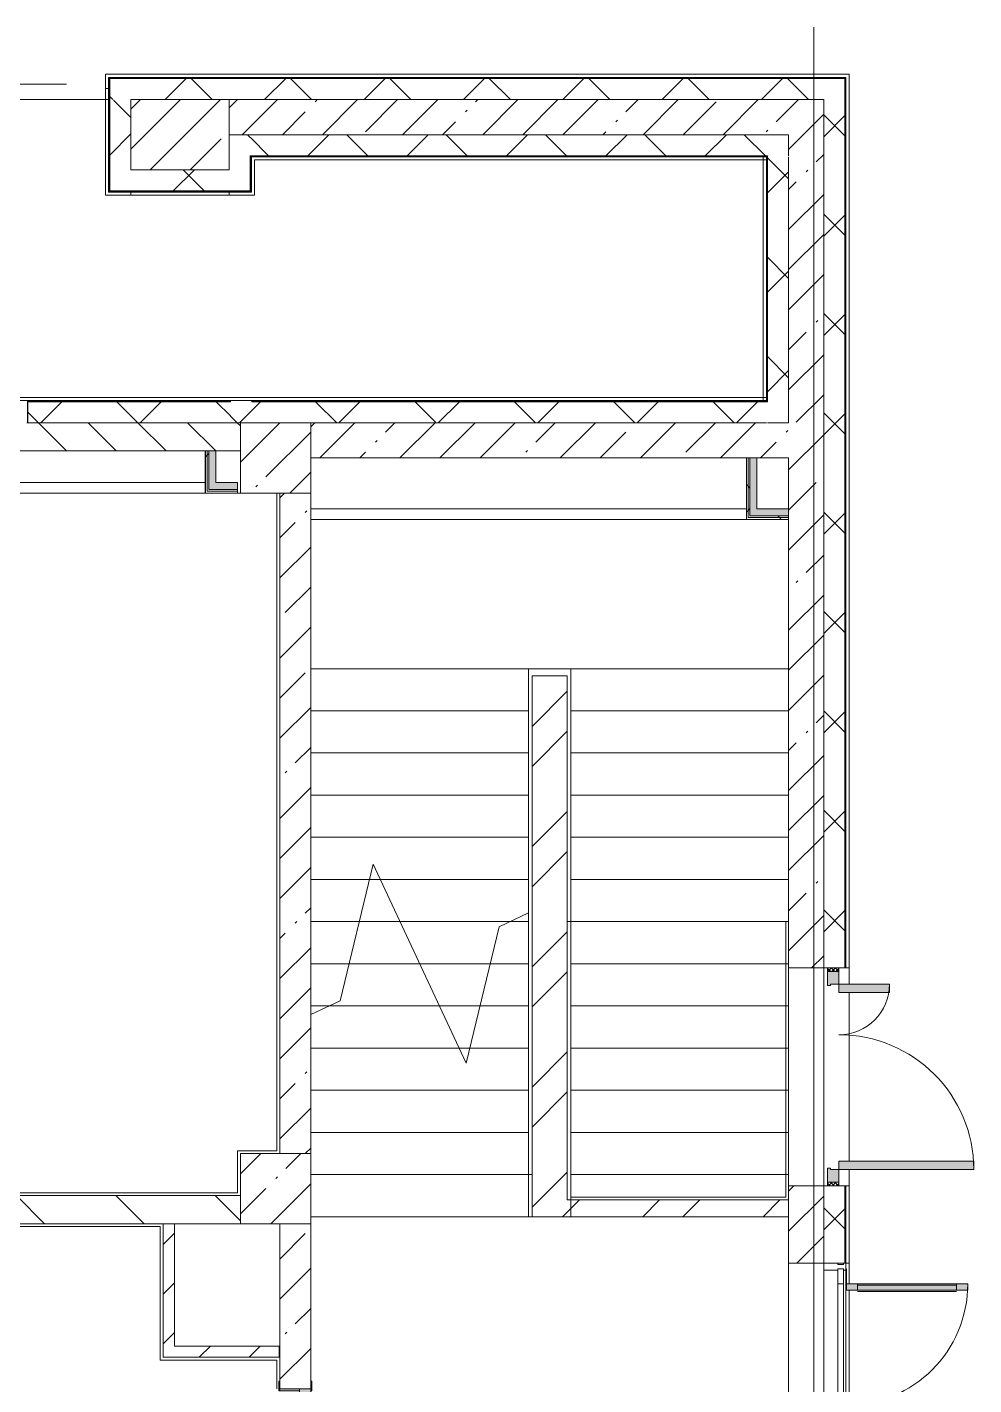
# Model space of a CAD drawing. Header units: millimetres. Extents: x -4060 to 187734, y -8553 to 29000.
# Drawn here: x 180136 to 186872, y 12254 to 21915 of the extents above; entities that cross this region are included whole.
import ezdxf

# ---------------------------------------------------------------- set-up
doc = ezdxf.new("R2010")
doc.units = ezdxf.units.MM
doc.linetypes.add('200_ШТРИХ__ш1_п0_6_', pattern=[800, 500, -300])
for name, color, linetype, lineweight, true_color in [('A-DETL-GENF-6', 7, 'Continuous', 5, 0xaaaaaa), ('A-DETL-GENF-7', 7, 'Continuous', 5, 0xe2e2e2), ('A-DOOR-2', 7, 'Continuous', 5, 0xaaaaaa), ('A-DOOR-3', 7, 'Continuous', 5, 0xe2e2e2), ('A-DOOR-FRAM-2', 7, 'Continuous', 5, 0xe2e2e2), ('A-DOOR-FRAM-3', 7, 'Continuous', 5, 0xaaaaaa), ('A-FLOR-1', 7, 'Continuous', 5, 0xaaaaaa), ('I-WALL-20', 7, 'Continuous', 5, 0xe7e7e7)]:
    doc.layers.add(name, color=color, linetype=linetype, lineweight=lineweight, true_color=true_color)
for name, color, linetype, lineweight in [('A-DETL-MBND-1', 7, '200_ШТРИХ__ш1_п0_6_', 9), ('A-GLAZ-CWMG-2', 7, 'Continuous', 5), ('A-WALL', 7, 'Continuous', 9), ('A-WALL-9', 7, 'Continuous', 5), ('I-WALL-22', 7, 'Continuous', 5), ('S-COLS-2', 7, 'Continuous', 5), ('S-STRS-4', 7, 'Continuous', 5), ('S-STRS-MBND', 7, 'Continuous', 5), ('Оси', 7, 'Continuous', 9)]:
    doc.layers.add(name, color=color, linetype=linetype, lineweight=lineweight)
pattern_1 = [(45, (60723.74, 0), (-353.5534, 353.5534), []), (135, (60723.74, 0), (-353.5534, -353.5534), [])]
pattern_2 = [(45, (60723.74, 0), (-285.1231, 285.1231), []), (45, (61008.87, 0), (-285.1231, 285.1231), [504.031, -100.806, 16.764, -84.042])]
pattern_3 = [(45, (60723.74, 0), (-427.6843, 427.6843), []), (45, (61008.87, 0), (-427.6843, 427.6843), [])]
pattern_4 = [(45, (60723.74, 0), (-176.7767, 176.7767), [])]
pattern_5 = [(45, (60723.74, 0), (-530.33, 530.33), []), (135, (60723.74, 0), (-530.33, -530.33), [])]

# ---------------------------------------------------------------- blocks, each defined once
blk = doc.blocks.new('110_Дверь_СКБ_2Ст - Д-1_л_Лестничная клетка EIS60 2-V138-1_5_1_птичка')
at = {"layer": 'A-DOOR-3'}
for points in [[(662.5, 475.4), (662.5, 1010), (612.5, 1010), (612.5, 110), (662.5, 110), (662.5, 317.5)], [(-587.5, 466.9), (-587.5, 510), (-637.5, 510), (-637.5, 110), (-587.5, 110), (-587.5, 317.5)], [(712.5, 30), (697.5, 30), (697.5, -110), (712.5, -110)]]:
    blk.add_hatch(color=256, dxfattribs=at).paths.add_polyline_path(points)
h = blk.add_hatch(color=256, dxfattribs=at)
h.paths.add_polyline_path([(712.5, 110), (662.5, 110), (662.5, 60), (652.5, 60), (652.5, 30), (712.5, 30)])
h.paths.add_polyline_path([(-627.5, 30), (-632.5, 60), (-637.5, 60), (-637.5, 110), (-687.5, 110), (-682.5, 30), (-632.5, 30)])
at = {"layer": 'A-DOOR-FRAM-2'}
for points in [[(-672.5, 118), (-742.5, 118), (-742.5, 110), (-672.5, 112.8)], [(767.5, 117.5), (767.5, 118), (697.5, 117.5), (697.7, 110), (767.5, 110)], [(-672.5, 30), (-687.5, 30), (-682.5, -110), (-672.5, -110)], [(-672.5, -118), (-672.5, -110), (-742.5, -110), (-742.5, -118), (-681.8, -118)], [(767.5, -110), (697.5, -110), (697.5, -118), (767.5, -118)]]:
    blk.add_hatch(color=256, dxfattribs=at).paths.add_polyline_path(points)
at = {"layer": 'A-DOOR-2'}
for p, q in [((662.5, 1010), (612.5, 1010)), ((612.5, 1010), (612.5, 110)), ((662.5, 110), (662.5, 1010)), ((-637.5, 510), (-637.5, 110)), ((-587.5, 510), (-637.5, 510)), ((-587.5, 110), (-587.5, 510)), ((-637.5, 110), (-587.5, 110)), ((612.5, 110), (662.5, 110))]:
    blk.add_line(p, q, dxfattribs=at)
for centre, radius, start, end in [((662.5, 110), 900, 90, 180), ((-637.5, 110), 400, 360, 90)]:
    blk.add_arc(centre, radius, start, end, dxfattribs=at)
at = {"layer": 'A-DOOR-FRAM-3'}
for p, q in [((-672.5, 118), (-742.5, 118)), ((-742.5, 118), (-742.5, 110)), ((-742.5, 110), (-672.5, 110)), ((-637.5, 110), (-687.5, 110)), ((-687.5, 110), (-687.5, 30)), ((-672.5, 110), (-672.5, 118)), ((-637.5, 60), (-637.5, 110)), ((662.5, 110), (662.5, 60)), ((712.5, 110), (662.5, 110)), ((767.5, 118), (697.5, 118)), ((697.5, 118), (697.5, 110)), ((697.5, 110), (767.5, 110)), ((712.5, 30), (712.5, 110)), ((767.5, 110), (767.5, 118)), ((-687.5, 30), (-627.5, 30)), ((-672.5, 30), (-687.5, 30)), ((-687.5, 30), (-687.5, -110)), ((-672.5, -110), (-672.5, 30)), ((-627.5, 60), (-637.5, 60)), ((-627.5, 30), (-627.5, 60)), ((662.5, 60), (652.5, 60)), ((652.5, 60), (652.5, 30)), ((652.5, 30), (712.5, 30)), ((712.5, 30), (697.5, 30)), ((697.5, 30), (697.5, -110)), ((712.5, -110), (712.5, 30)), ((-672.5, -110), (-742.5, -110)), ((-742.5, -110), (-742.5, -118)), ((-742.5, -118), (-672.5, -118)), ((-687.5, -110), (-672.5, -110)), ((-672.5, -118), (-672.5, -110)), ((697.5, -110), (712.5, -110)), ((767.5, -110), (697.5, -110)), ((697.5, -110), (697.5, -118)), ((697.5, -118), (767.5, -118)), ((767.5, -118), (767.5, -110))]:
    blk.add_line(p, q, dxfattribs=at)
blk = doc.blocks.new('BSC_Колонна _Прямоугольная - 700х500-23282984-1_5_1_птичка')
at = {"layer": 'S-COLS-2'}
h = blk.add_hatch(dxfattribs=at)
h.set_pattern_fill('FP_197', color=256, style=0, pattern_type=2)
h.set_pattern_definition([(45, (-120500, -21150), (-285.1231, 285.1231), []), (45, (-120214.88, -21150), (-285.1231, 285.1231), [504.031, -100.806, 16.764, -84.042])])
h.paths.add_polyline_path([(208, -250), (350, -250), (350, 250), (-350, 250), (-350, -250)])
for p, q in [((350, 250), (-350, 250)), ((-350, 250), (-350, -250)), ((350, -250), (350, 250)), ((-350, -250), (350, -250))]:
    blk.add_line(p, q, dxfattribs=at)
blk = doc.blocks.new('110_Дверь_СКБ_2Ст_Наружная - ДН-3_1_л__ Двухстворчатая 1200 х2900 из подвала EI30-23667726-1_5_1_птичка')
at = {"layer": 'A-DOOR-2'}
h = blk.add_hatch(dxfattribs=at)
h.set_pattern_fill('FP_86', color=256, style=0, pattern_type=2)
h.set_pattern_definition([(135, (1526.41, 143.685), (-14.14214, -14.14214), []), (225, (1526.41, 143.685), (14.14214, -14.14214), [])])
h.paths.add_polyline_path([(794.5, 29), (769.5, 29), (769.9, -51), (794.5, -51), (794.5, -31)])
at = {"layer": 'A-DOOR-3'}
for points in [[(679.5, 196.4), (679.5, 989), (619.5, 989), (619.5, 29), (679.5, 31), (679.5, 101)], [(-580.5, 79.1), (-580.5, 389), (-640.5, 389), (-640.5, 29), (-580.5, 31), (-580.5, 79)]]:
    blk.add_hatch(color=256, dxfattribs=at).paths.add_polyline_path(points)
h = blk.add_hatch(color=256, dxfattribs=at)
h.paths.add_polyline_path([(769.5, -39.6), (769.5, 29), (679.5, 29), (679.5, -31), (669.5, -31), (669.5, -51), (769.5, -50.6)])
h.paths.add_polyline_path([(-630.5, -51), (-630.5, -31), (-640.5, -31), (-640.5, 29), (-730.5, 29), (-730.5, -51), (-640.5, -51)])
at = {"layer": 'A-DOOR-FRAM-3'}
h = blk.add_hatch(dxfattribs=at)
h.set_pattern_fill('FP_87', color=256, style=0, pattern_type=2)
h.set_pattern_definition([(45, (-596.384, 143.685), (-14.1421, 14.1421), []), (135, (-596.384, 143.685), (-14.1421, -14.1421), [])])
h.paths.add_polyline_path([(-730.5, -51), (-730.5, 29), (-755.5, 29), (-755.5, -51)])
at = {"layer": 'A-DOOR-2'}
for p, q in [((679.5, 989), (619.5, 989)), ((619.5, 989), (619.5, 29)), ((679.5, 29), (679.5, 989)), ((-640.5, 389), (-640.5, 29)), ((-580.5, 389), (-640.5, 389)), ((-580.5, 29), (-580.5, 389)), ((-640.5, 29), (-580.5, 29)), ((619.5, 29), (679.5, 29))]:
    blk.add_line(p, q, dxfattribs=at)
for centre, radius, start, end in [((679.5, 29), 960, 90, 180), ((-640.5, 29), 360, 0, 90)]:
    blk.add_arc(centre, radius, start, end, dxfattribs=at)
at = {"layer": 'A-DOOR-FRAM-3'}
for p, q in [((-730.5, 29), (-755.5, 29)), ((-755.5, 29), (-755.5, -51)), ((-640.5, 29), (-730.5, 29)), ((-730.5, 29), (-730.5, -51)), ((-730.5, -51), (-730.5, 29)), ((-640.5, -31), (-640.5, 29)), ((679.5, 29), (679.5, -31)), ((769.5, 29), (679.5, 29)), ((769.5, -51), (769.5, 29)), ((794.5, 29), (769.5, 29)), ((769.5, 29), (769.5, -51)), ((794.5, -51), (794.5, 29)), ((-755.5, -51), (-730.5, -51)), ((-730.5, -51), (-630.5, -51)), ((-630.5, -31), (-640.5, -31)), ((-630.5, -51), (-630.5, -31)), ((679.5, -31), (669.5, -31)), ((669.5, -31), (669.5, -51)), ((669.5, -51), (769.5, -51)), ((769.5, -51), (794.5, -51))]:
    blk.add_line(p, q, dxfattribs=at)
blk = doc.blocks.new('Прямоугольный импост - Импост структурный с накладкой - 160мм-18691760-1_5_1_птичка')
at = {"layer": 'A-GLAZ-CWMG-2'}
for p, q in [((-50, 0), (-50, 17)), ((-50, 17), (0, 17)), ((0, 0), (-10, 0)), ((-10, 0), (-10, -40)), ((0, 17), (0, 0)), ((-50, -140), (-50, -40)), ((-10, -40), (0, -40)), ((0, -40), (0, -140)), ((0, -140), (-50, -140))]:
    blk.add_line(p, q, dxfattribs=at)
blk = doc.blocks.new('Дверь_Витражная_СКБ_2Ст - ВН-6-31912847-1_5_1_птичка')
at = {"layer": 'A-DETL-GENF-7'}
for points in [[(-643, -39), (-643, -370), (-598, -370), (-598, -20), (-643, -20)], [(562, -20), (562, -884), (607, -884), (607, -20)], [(607, -17), (607, -20), (705, -17)]]:
    blk.add_hatch(color=256, dxfattribs=at).paths.add_polyline_path(points)
at = {"layer": 'A-DETL-GENF-6'}
for p, q in [((-607, -20), (-715, -20)), ((-715, -20), (-607, -20)), ((-598, -20), (-643, -20)), ((-643, -370), (-643, -20)), ((-598, -20), (-643, -20)), ((-643, -20), (-643, -370)), ((-598, -370), (-598, -20)), ((-598, -370), (-598, -20)), ((562, -20), (607, -20)), ((562, -884), (562, -20)), ((562, -20), (562, -884)), ((607, -20), (562, -20)), ((607, -884), (607, -20)), ((607, -884), (607, -20)), ((607, -20), (715, -20)), ((607, -20), (715, -20)), ((-643, -100), (-598, -100)), ((-633, -290), (-633, -100)), ((-589, -290), (-589, -100)), ((553, -804), (553, -100)), ((607, -100), (562, -100)), ((597, -804), (597, -100)), ((-643, -290), (-598, -290)), ((-643, -370), (-598, -370)), ((-643, -370), (-598, -370)), ((607, -804), (562, -804)), ((607, -884), (562, -884)), ((562, -884), (607, -884))]:
    blk.add_line(p, q, dxfattribs=at)
at = {"layer": 'A-DOOR-2'}
for p, q in [((-715, 40), (-607, 40)), ((-715, 0), (-715, 40)), ((-607, 40), (-607, 0)), ((607, 40), (715, 40)), ((607, 0), (607, 40)), ((715, 40), (715, 0)), ((-607, 0), (-715, 0)), ((-607, -370), (-607, -20)), ((715, 0), (607, 0)), ((607, -884), (607, -20))]:
    blk.add_line(p, q, dxfattribs=at)
for centre, radius, start, end in [((-607, -20), 350, 270, 0), ((607, -20), 864, 180, 270)]:
    blk.add_arc(centre, radius, start, end, dxfattribs=at)
blk = doc.blocks.new('Прямоугольный импост - Импост структурный с накладкой - 160мм-23689444-1_5_1_птичка')
at = {"layer": 'A-GLAZ-CWMG-2'}
for p, q in [((125081, 13070), (125081, 11660)), ((125238, 13070), (125238, 11660)), ((125181, 12972), (125181, 11758)), ((125221, 12972), (125221, 11758))]:
    blk.add_line(p, q, dxfattribs=at)
blk = doc.blocks.new('BSC_Колонна _Прямоугольная - 500х500-V185-1_5_1_птичка')
at = {"layer": 'S-COLS-2'}
h = blk.add_hatch(dxfattribs=at)
h.set_pattern_fill('FP_209', color=256, style=0, pattern_type=2)
h.set_pattern_definition([(45, (-121180, -18850), (-285.1231, 285.1231), []), (45, (-120894.88, -18850), (-285.1231, 285.1231), [504.031, -100.806, 16.764, -84.042])])
h.paths.add_polyline_path([(230, -250), (250, -250), (250, 250), (-250, 250), (-250, -250), (30, -250)])
for p, q in [((250, 250), (-250, 250)), ((-250, 250), (-250, -250)), ((250, -250), (250, 250)), ((-250, -250), (250, -250))]:
    blk.add_line(p, q, dxfattribs=at)
blk = doc.blocks.new('BSC_Колонна _Прямоугольная - 500х500-22291386-1_5_1_птичка')
at = {"layer": 'S-COLS-2'}
h = blk.add_hatch(dxfattribs=at)
h.set_pattern_fill('FP_210', color=256, style=0, pattern_type=2)
h.set_pattern_definition([(45, (-121180, -13650), (-285.1231, 285.1231), []), (45, (-120894.88, -13650), (-285.1231, 285.1231), [504.031, -100.806, 16.764, -84.042])])
h.paths.add_polyline_path([(109, -250), (250, -250), (250, 250), (-250, 250), (-250, -250), (62, -250)])
for p, q in [((250, 250), (-250, 250)), ((-250, 250), (-250, -250)), ((250, -250), (250, 250)), ((-250, -250), (250, -250))]:
    blk.add_line(p, q, dxfattribs=at)
blk = doc.blocks.new('BSC_Колонна _Прямоугольная - 500х500-V192-1_5_1_птичка')
at = {"layer": 'S-COLS-2'}
for p, q in [((250, 250), (-250, 250)), ((-250, 250), (-250, -250)), ((250, -250), (250, 250)), ((-250, -250), (250, -250))]:
    blk.add_line(p, q, dxfattribs=at)
blk = doc.blocks.new('Зашивка приборов отопления2 - Зашивка приборов отопления-33269377-1_5_1_птичка')
at = {"layer": 'A-WALL-9'}
for p, q in [((119410, 18900), (118210, 18900)), ((120680.1, 18675), (120680.1, 18900)), ((118010, 18675), (120680.1, 18675)), ((120680.1, 18675), (118010, 18675)), ((120680.1, 18600), (120680.1, 18675)), ((118010, 18600), (120680.1, 18600))]:
    blk.add_line(p, q, dxfattribs=at)
blk = doc.blocks.new('Зашивка приборов отопления3 - Зашивка приборов отопления-33270266-1_5_1_птичка')
at = {"layer": 'A-WALL-9'}
for p, q in [((121430, 18487.5), (124530, 18487.5)), ((124530, 18487.5), (121430, 18487.5)), ((121430, 18412.5), (124530, 18412.5))]:
    blk.add_line(p, q, dxfattribs=at)

msp = doc.modelspace()

# ---------------------------------------------------------------- hatches: boundary and pattern name
at = {"layer": 'A-WALL-9'}
h = msp.add_hatch(dxfattribs=at)
h.set_pattern_fill('FP_140', color=256, style=0, pattern_type=2)
h.set_pattern_definition(pattern_1)
h.paths.add_polyline_path([(185803.7, 21400), (185799.4, 21550), (180723.7, 21550), (180723.7, 21400), (185553.7, 21400)])
h = msp.add_hatch(dxfattribs=at)
h.set_pattern_fill('FP_140', color=256, style=0, pattern_type=2)
h.set_pattern_definition(pattern_1)
h.paths.add_polyline_path([(185953.7, -250), (185953.7, 7700), (185803.7, 7700), (185803.7, -250), (185913.7, -250)])
h.paths.add_polyline_path([(185952.1, 8900), (185953.7, 8900), (185953.7, 10820), (185803.7, 10820), (185803.7, 8900), (185913.7, 8900)])
h.paths.add_polyline_path([(185803.7, 13120), (185953.7, 13120), (185953.7, 13670), (185803.7, 13670), (185803.7, 13293.6)])
h.paths.add_polyline_path([(185803.7, 15220), (185953.7, 15220), (185953.7, 21550), (185803.7, 21550), (185803.7, 15593.2)])
h = msp.add_hatch(dxfattribs=at)
h.set_pattern_fill('FP_140', color=256, style=0, pattern_type=2)
h.set_pattern_definition(pattern_1)
h.paths.add_polyline_path([(180723.7, 20750), (180873.7, 20750), (180873.7, 21400), (180723.7, 21395.4), (180723.7, 20900)])
h = msp.add_hatch(dxfattribs=at)
h.set_pattern_fill('FP_140', color=256, style=0, pattern_type=2)
h.set_pattern_definition(pattern_1)
h.paths.add_polyline_path([(181573.7, 20750), (181723.7, 20750), (181723.7, 21150), (181573.7, 21150), (181573.7, 20900)])
h = msp.add_hatch(dxfattribs=at)
h.set_pattern_fill('FP_140', color=256, style=0, pattern_type=2)
h.set_pattern_definition(pattern_1)
h.paths.add_polyline_path([(185403.7, 21000), (185553.7, 21000), (185553.7, 21150), (181723.7, 21150), (181726.7, 21000), (185351.1, 21000)])
h = msp.add_hatch(dxfattribs=at)
h.set_pattern_fill('FP_140', color=256, style=0, pattern_type=2)
h.set_pattern_definition(pattern_1)
h.paths.add_polyline_path([(185553.7, 19100), (185553.7, 21000), (185403.7, 20997), (185403.7, 19100), (185499.9, 19100)])
h = msp.add_hatch(dxfattribs=at)
h.set_pattern_fill('FP_140', color=256, style=0, pattern_type=2)
h.set_pattern_definition(pattern_1)
h.paths.add_polyline_path([(181431.8, 20750), (181573.7, 20750), (181573.7, 20900), (180873.7, 20900), (180873.7, 20750)])
h = msp.add_hatch(dxfattribs=at)
h.set_pattern_fill('FP_140', color=256, style=0, pattern_type=2)
h.set_pattern_definition(pattern_1)
h.paths.add_polyline_path([(173632.6, 19100), (173614.2, 19125), (173624.2, 19100)])
h.paths.add_polyline_path([(173529.5, 19100), (173544.2, 19100), (173524.2, 19218.2), (173524.2, 19100)])
h.paths.add_polyline_path([(181575.7, 19100), (181583.7, 19100), (181580.7, 19250), (180141.7, 19250), (180141.7, 19100), (180502.3, 19100)])
h.paths.add_polyline_path([(178733.7, 19100), (178925.7, 19100), (178925.7, 19250), (176224.2, 19250), (176224.2, 19100), (178643.3, 19100)])
h.paths.add_polyline_path([(173580.1, 19158.9), (173581.3, 19170.9), (173574.2, 19180.7), (173574.2, 19250), (173524.1, 19250), (173529.5, 19228.8), (173574.2, 19167.1)])
h = msp.add_hatch(dxfattribs=at)
h.set_pattern_fill('FP_140', color=256, style=0, pattern_type=2)
h.set_pattern_definition(pattern_1)
h.paths.add_polyline_path([(181653.7, 19100), (181733.7, 19100), (181733.7, 19258), (181583.7, 19253), (181583.7, 19100)])
h = msp.add_hatch(dxfattribs=at)
h.set_pattern_fill('FP_140', color=256, style=0, pattern_type=2)
h.set_pattern_definition(pattern_1)
h.paths.add_polyline_path([(182361.2, 19100), (185403.7, 19100), (185400.7, 19250), (181733.7, 19250), (181733.7, 19100), (182153.7, 19100)])
h = msp.add_hatch(dxfattribs=at)
h.set_pattern_fill('FP_122', color=256, style=0, pattern_type=2)
h.set_pattern_definition([(135, (60723.74, 0), (-176.7767, -176.7767), [])])
h.paths.add_polyline_path([(181633.7, 18900), (181653.7, 18900), (181653.7, 19100), (180133.7, 19100), (180133.7, 18900), (181403.9, 18900)])
h.paths.add_polyline_path([(178753.7, 18900), (178933.7, 18900), (178928.7, 19100), (178733.7, 19100), (178733.7, 18900)])
at = {"layer": 'I-WALL-20'}
for points in [[(181479.4, 18675), (181479.4, 18900), (181429.4, 18900), (181429.4, 18675)], [(185328.7, 18487.5), (185328.7, 18850), (185278.7, 18848), (185278.7, 18487.5)], [(181429.4, 18625), (181633.7, 18625), (181633.7, 18675), (181429.4, 18675)], [(185553.7, 18437.5), (185553.7, 18487.5), (185278.7, 18487.5), (185278.7, 18437.5), (185551.8, 18437.5)]]:
    msp.add_hatch(color=256, dxfattribs=at).paths.add_polyline_path(points)
at = {"layer": 'I-WALL-22'}
h = msp.add_hatch(dxfattribs=at)
h.set_pattern_fill('FP_121', color=256, style=0, pattern_type=2)
h.set_pattern_definition(pattern_2)
h.paths.add_polyline_path([(185553.7, 21150), (185553.7, 21400), (181573.7, 21400), (181573.7, 21150), (185339.4, 21150)])
h = msp.add_hatch(dxfattribs=at)
h.set_pattern_fill('FP_121', color=256, style=0, pattern_type=2)
h.set_pattern_definition(pattern_2)
h.paths.add_polyline_path([(185803.7, 10600), (185803.7, 10820), (185553.7, 10820), (185553.7, 10600), (185603.7, 10600)])
h.paths.add_polyline_path([(185803.7, 13120), (185803.7, 13670), (185553.7, 13670), (185553.7, 13120)])
h.paths.add_polyline_path([(185553.7, 15220), (185803.7, 15220), (185803.7, 21400), (185553.7, 21400), (185553.7, 15550)])
h = msp.add_hatch(dxfattribs=at)
h.set_pattern_fill('FP_121', color=256, style=0, pattern_type=2)
h.set_pattern_definition(pattern_2)
h.paths.add_polyline_path([(185395.7, 18850), (185553.7, 18850), (185553.7, 19100), (182153.7, 19100), (182153.7, 18850), (185328.7, 18850)])
h = msp.add_hatch(dxfattribs=at)
h.set_pattern_fill('FP_218', color=256, style=0, pattern_type=2)
h.set_pattern_definition(pattern_5)
h.paths.add_polyline_path([(181413.7, 18612.5), (181416.9, 18612.5), (181416.9, 18900), (181404.4, 18900), (181404.4, 18612.5)])
h = msp.add_hatch(dxfattribs=at)
h.set_pattern_fill('FP_218', color=256, style=0, pattern_type=2)
h.set_pattern_definition(pattern_5)
h.paths.add_polyline_path([(181429.4, 18625), (181429.4, 18900), (181416.9, 18900), (181416.9, 18625)])
h = msp.add_hatch(dxfattribs=at)
h.set_pattern_fill('FP_218', color=256, style=0, pattern_type=2)
h.set_pattern_definition(pattern_5)
h.paths.add_polyline_path([(185266.2, 18425), (185266.2, 18850), (185253.7, 18850), (185253.7, 18425), (185263.1, 18425)])
h = msp.add_hatch(dxfattribs=at)
h.set_pattern_fill('FP_218', color=256, style=0, pattern_type=2)
h.set_pattern_definition(pattern_5)
h.paths.add_polyline_path([(185278.7, 18437.5), (185278.7, 18850), (185266.2, 18849), (185266.2, 18437.5)])
h = msp.add_hatch(dxfattribs=at)
h.set_pattern_fill('FP_121', color=256, style=0, pattern_type=2)
h.set_pattern_definition(pattern_2)
h.paths.add_polyline_path([(182153.7, 10380), (182153.7, 10825), (181933.7, 10825), (181933.7, 10380)])
h.paths.add_polyline_path([(182073.7, 12225), (182153.7, 12225), (182153.7, 13400), (181933.7, 13400), (181933.7, 12225)])
h.paths.add_polyline_path([(182052.2, 13900), (182153.7, 13900), (182153.7, 18600), (181933.7, 18600), (181933.7, 13900), (181945.7, 13900)])
h = msp.add_hatch(dxfattribs=at)
h.set_pattern_fill('FP_218', color=256, style=0, pattern_type=2)
h.set_pattern_definition(pattern_5)
h.paths.add_polyline_path([(185553.7, 18412.5), (185552.8, 18425), (185253.7, 18425), (185253.7, 18412.5), (185552.7, 18412.5)])
h = msp.add_hatch(dxfattribs=at)
h.set_pattern_fill('FP_218', color=256, style=0, pattern_type=2)
h.set_pattern_definition(pattern_5)
h.paths.add_polyline_path([(185552.8, 18425), (185553.7, 18425), (185551.8, 18437.5), (185266.2, 18437.5), (185266.2, 18425), (185328.7, 18425)])
h = msp.add_hatch(dxfattribs=at)
h.set_pattern_fill('FP_181', color=256, style=0, pattern_type=2)
h.set_pattern_definition(pattern_3)
h.paths.add_polyline_path([(183728.7, 13570), (183978.7, 13570), (183978.7, 17300), (183728.7, 17300), (183728.7, 13750)])
h = msp.add_hatch(dxfattribs=at)
h.set_pattern_fill('FP_139', color=256, style=0, pattern_type=2)
h.set_pattern_definition([(135, (60723.74, 0), (-353.5534, -353.5534), [])])
h.paths.add_polyline_path([(181653.7, 13400), (181653.7, 13600), (176823.7, 13600), (176823.7, 13400), (181431.8, 13400)])
h = msp.add_hatch(dxfattribs=at)
h.set_pattern_fill('FP_181', color=256, style=0, pattern_type=2)
h.set_pattern_definition(pattern_3)
h.paths.add_polyline_path([(184003.7, 13450), (185553.7, 13450), (185553.7, 13570), (183728.7, 13570), (183728.7, 13450), (183978.7, 13450)])
h = msp.add_hatch(dxfattribs=at)
h.set_pattern_fill('FP_138', color=256, style=0, pattern_type=2)
h.set_pattern_definition(pattern_4)
h.paths.add_polyline_path([(181103.7, 12450), (181183.7, 12450), (181183.7, 13400), (181103.7, 13400), (181103.7, 13077.6)])
h = msp.add_hatch(dxfattribs=at)
h.set_pattern_fill('FP_138', color=256, style=0, pattern_type=2)
h.set_pattern_definition(pattern_4)
h.paths.add_polyline_path([(181928.7, 12450), (181928.7, 12530), (181183.7, 12530), (181183.7, 12450), (181913.7, 12450)])

# ---------------------------------------------------------------- linework, layer by layer
at = {"layer": 'A-DETL-MBND-1'}
for p, q in [((171916.3, 21510), (180693.7, 21510)), ((180693.7, 21400), (171995.9, 21400))]:
    msp.add_line(p, q, dxfattribs=at)
at = {"layer": 'A-FLOR-1'}
for p, q in [((180693.7, 21400), (171995.9, 21400)), ((181633.7, 18600), (181653.7, 18600)), ((181913.7, 18600), (181913.7, 13920)), ((185553.7, 15550), (183978.7, 15550)), ((184003.7, 15550), (184003.7, 13590)), ((185533.7, 13590), (185533.7, 15550)), ((181633.7, 13920), (181633.7, 13620)), ((181913.7, 13920), (181633.7, 13920)), ((183728.7, 13750), (183703.7, 13750)), ((181633.7, 13620), (178753.7, 13620)), ((184003.7, 13590), (185533.7, 13590)), ((183728.7, 13450), (183703.7, 13450)), ((174398, 13380), (181083.7, 13380)), ((181083.7, 12430), (181083.7, 13380)), ((181913.7, 12430), (181083.7, 12430)), ((181913.7, 12225), (181913.7, 12430))]:
    msp.add_line(p, q, dxfattribs=at)
at = {"layer": 'A-WALL'}
for p, q in [((180720.7, 21553), (185956.7, 21553)), ((180720.7, 20747), (180720.7, 21553)), ((180723.7, 21550), (185953.7, 21550)), ((180723.7, 20750), (180723.7, 21550)), ((185953.7, 15220), (185953.7, 21550)), ((185956.7, 15220), (185956.7, 21553)), ((185803.7, 21400), (185803.7, 15220)), ((181731.7, 21150), (181723.7, 21150)), ((185553.7, 21000), (185553.7, 21150)), ((185403.7, 21000), (181723.7, 21000)), ((181723.7, 20750), (181723.7, 21000)), ((185400.7, 20997), (181726.7, 20997)), ((181726.7, 20747), (181726.7, 20997)), ((181731.7, 20997), (181731.7, 20992)), ((185400.7, 19253), (185400.7, 20997)), ((185403.7, 19250), (185403.7, 21000)), ((185553.7, 20992), (185553.7, 19100)), ((181726.7, 20747), (180720.7, 20747)), ((181723.7, 20750), (180723.7, 20750)), ((180138.7, 19253), (180138.7, 19100)), ((181580.7, 19253), (180138.7, 19253)), ((181583.7, 19250), (180141.7, 19250)), ((180141.7, 19250), (180141.7, 19100)), ((181575.7, 19253), (181575.7, 19258)), ((181580.7, 19258), (181580.7, 19253)), ((181583.7, 19258), (181583.7, 19250)), ((181733.7, 19250), (181733.7, 19258)), ((181733.7, 19253), (185400.7, 19253)), ((181733.7, 19250), (185403.7, 19250)), ((181653.7, 19100), (180133.7, 19100)), ((185403.7, 19100), (185553.7, 19100)), ((181416.9, 18900), (181416.9, 18612.5)), ((181429.4, 18900), (181429.4, 18625)), ((185328.7, 18850), (185253.7, 18850)), ((185266.2, 18850), (185266.2, 18425)), ((185278.7, 18850), (185278.7, 18437.5)), ((181416.9, 18612.5), (181633.7, 18612.5)), ((181429.4, 18625), (181633.7, 18625)), ((185553.7, 18412.5), (185553.7, 18487.5)), ((185266.2, 18425), (185553.7, 18425)), ((185278.7, 18437.5), (185553.7, 18437.5)), ((185803.7, 13670), (185803.7, 13120)), ((185953.7, 13120), (185953.7, 13670)), ((185956.7, 13120), (185956.7, 13670)), ((185553.7, 13450), (185553.7, 13570)), ((181183.7, 13400), (181103.7, 13400))]:
    msp.add_line(p, q, dxfattribs=at)
at = {"layer": 'A-WALL-9'}
for p, q in [((180693.7, 21580), (185983.7, 21580)), ((180693.7, 20720), (180693.7, 21580)), ((185961.7, 21558), (180715.7, 21558)), ((180715.7, 21558), (180715.7, 20742)), ((185961.7, 15220), (185961.7, 21558)), ((185983.7, 21580), (185983.7, 15105)), ((180715.7, 21479), (180693.7, 21479)), ((180715.7, 21400), (180693.7, 21400)), ((181573.7, 21400), (185803.7, 21400)), ((181731.7, 20992), (185395.7, 20992)), ((181731.7, 20742), (181731.7, 20992)), ((185395.7, 20970), (181753.7, 20970)), ((181753.7, 20970), (181753.7, 20720)), ((185373.7, 19258), (185373.7, 20992)), ((185395.7, 20992), (185395.7, 19258)), ((181753.7, 20720), (180693.7, 20720)), ((180715.7, 20742), (181731.7, 20742)), ((180873.7, 20742), (180873.7, 20720)), ((181573.7, 20720), (181573.7, 20742)), ((176076.2, 19280), (185395.8, 19280)), ((181733.7, 19258), (176224.2, 19258)), ((185395.7, 19258), (181733.7, 19258)), ((178733.7, 18900), (181653.7, 18900)), ((185803.7, 15220), (185831.7, 15220)), ((185803.7, 13670), (185803.7, 15220)), ((185911.7, 15220), (185983.7, 15220)), ((185983.7, 15045), (185983.7, 13845)), ((185983.7, 13785), (185983.7, 12972)), ((185831.7, 13670), (185803.7, 13670)), ((185983.7, 13670), (185911.7, 13670)), ((185961.7, 13120), (185961.7, 13670)), ((185803.7, 13120), (185983.7, 13120)), ((185803.7, 10820), (185803.7, 13120)), ((185983.7, 12927), (185983.7, 11767))]:
    msp.add_line(p, q, dxfattribs=at)
at = {"layer": 'I-WALL-22'}
for p, q in [((185553.7, 21400), (181573.7, 21400)), ((181573.7, 21150), (185553.7, 21150)), ((185395.7, 19100), (182153.7, 19100)), ((181404.4, 18900), (181404.4, 18600)), ((181479.4, 18675), (181479.4, 18900)), ((182153.7, 18850), (185253.7, 18850)), ((185253.7, 18850), (185253.7, 18412.5)), ((185328.7, 18850), (185553.7, 18850)), ((185328.7, 18487.5), (185328.7, 18850)), ((185553.7, 18850), (185553.7, 18487.5)), ((181633.7, 18675), (181479.4, 18675)), ((181633.7, 18600), (181633.7, 18675)), ((181404.4, 18600), (181633.7, 18600)), ((181933.7, 18600), (181933.7, 13900)), ((182153.7, 13900), (182153.7, 18600)), ((185553.7, 18487.5), (185328.7, 18487.5)), ((185253.7, 18412.5), (185553.7, 18412.5)), ((185553.7, 18412.5), (185553.7, 13570)), ((183728.7, 17300), (183728.7, 13450)), ((183978.7, 17300), (183728.7, 17300)), ((183978.7, 13570), (183978.7, 17300)), ((185553.7, 15220), (185803.7, 15220)), ((185803.7, 13670), (185553.7, 13670)), ((181653.7, 13600), (178733.7, 13600)), ((185553.7, 13570), (183978.7, 13570)), ((183728.7, 13450), (185553.7, 13450)), ((185553.7, 10600), (185553.7, 13450)), ((176823.7, 13400), (181103.7, 13400)), ((181103.7, 13400), (181103.7, 12450)), ((181183.7, 13400), (181653.7, 13400)), ((181183.7, 12530), (181183.7, 13400)), ((181933.7, 13400), (181933.7, 12280)), ((182153.7, 12280), (182153.7, 13400)), ((185553.7, 13120), (185803.7, 13120)), ((181928.7, 12530), (181183.7, 12530)), ((181928.7, 12450), (181928.7, 12530)), ((181103.7, 12450), (181928.7, 12450))]:
    msp.add_line(p, q, dxfattribs=at)
at = {"layer": 'S-STRS-4'}
for p, q in [((182153.7, 17350), (183703.7, 17350)), ((182153.7, 17350), (183703.7, 17350)), ((183703.7, 17350), (184003.7, 17350)), ((183703.7, 17050), (183703.7, 17350)), ((185553.7, 17350), (184003.7, 17350)), ((184003.7, 17350), (184003.7, 17050)), ((185553.7, 17350), (184003.7, 17350)), ((182153.7, 17050), (183703.7, 17050)), ((182153.7, 17050), (183703.7, 17050)), ((183703.7, 16750), (183703.7, 17050)), ((184003.7, 17050), (184003.7, 16750)), ((185553.7, 17050), (184003.7, 17050)), ((185553.7, 17050), (184003.7, 17050)), ((182153.7, 16750), (183703.7, 16750)), ((182153.7, 16750), (183703.7, 16750)), ((183703.7, 16450), (183703.7, 16750)), ((184003.7, 16750), (184003.7, 16450)), ((185553.7, 16750), (184003.7, 16750)), ((185553.7, 16750), (184003.7, 16750)), ((182153.7, 16450), (183703.7, 16450)), ((182153.7, 16450), (183703.7, 16450)), ((183703.7, 16150), (183703.7, 16450)), ((184003.7, 16450), (184003.7, 16150)), ((185553.7, 16450), (184003.7, 16450)), ((185553.7, 16450), (184003.7, 16450)), ((182153.7, 16150), (183703.7, 16150)), ((182153.7, 16150), (183703.7, 16150)), ((183703.7, 15850), (183703.7, 16150)), ((184003.7, 16150), (184003.7, 15850)), ((185553.7, 16150), (184003.7, 16150)), ((185553.7, 16150), (184003.7, 16150)), ((182153.7, 15850), (182572.3, 15850)), ((182153.7, 15850), (182572.3, 15850)), ((182572.3, 15850), (182649, 15850)), ((182572.3, 15850), (182649, 15850)), ((182649, 15850), (183703.7, 15850)), ((182649, 15850), (183703.7, 15850)), ((183703.7, 15611.4), (183703.7, 15850)), ((184003.7, 15850), (184003.7, 15550)), ((185553.7, 15850), (184003.7, 15850)), ((185553.7, 15850), (184003.7, 15850)), ((183703.7, 15550), (183703.7, 15611.4)), ((182153.7, 15550), (182499.4, 15550)), ((182153.7, 15550), (182499.4, 15550)), ((182499.4, 15550), (182788.8, 15550)), ((182499.4, 15550), (182788.8, 15550)), ((182788.8, 15550), (183572.1, 15550)), ((182788.8, 15550), (183572.1, 15550)), ((183572.1, 15550), (183703.7, 15550)), ((183572.1, 15550), (183703.7, 15550)), ((183703.7, 15250), (183703.7, 15550)), ((185553.7, 15550), (184003.7, 15550)), ((182153.7, 15250), (182426.5, 15250)), ((182153.7, 15250), (182426.5, 15250)), ((182426.5, 15250), (182928.7, 15250)), ((182426.5, 15250), (182928.7, 15250)), ((182928.7, 15250), (183431, 15250)), ((182928.7, 15250), (183431, 15250)), ((183431, 15250), (183703.7, 15250)), ((183431, 15250), (183703.7, 15250)), ((183703.7, 14950), (183703.7, 15250)), ((182153.7, 14950), (182285.4, 14950)), ((182153.7, 14950), (182285.4, 14950)), ((182285.4, 14950), (183068.6, 14950)), ((182285.4, 14950), (183068.6, 14950)), ((183068.6, 14950), (183358.1, 14950)), ((183068.6, 14950), (183358.1, 14950)), ((183358.1, 14950), (183703.7, 14950)), ((183358.1, 14950), (183703.7, 14950)), ((183703.7, 14650), (183703.7, 14950)), ((182153.7, 14650), (183208.5, 14650)), ((182153.7, 14650), (183208.5, 14650)), ((183208.5, 14650), (183285.2, 14650)), ((183208.5, 14650), (183285.2, 14650)), ((183285.2, 14650), (183703.7, 14650)), ((183285.2, 14650), (183703.7, 14650)), ((183703.7, 14350), (183703.7, 14650)), ((182153.7, 14350), (183703.7, 14350)), ((182153.7, 14350), (183703.7, 14350)), ((183703.7, 14050), (183703.7, 14350)), ((182153.7, 14050), (183703.7, 14050)), ((182153.7, 14050), (183703.7, 14050)), ((183703.7, 13750), (183703.7, 14050)), ((182153.7, 13750), (183703.7, 13750)), ((182153.7, 13750), (183703.7, 13750)), ((183703.7, 13450), (183703.7, 13750)), ((182153.7, 13450), (183703.7, 13450)), ((182153.7, 13450), (183703.7, 13450))]:
    msp.add_line(p, q, dxfattribs=at)
at = {"layer": 'S-STRS-MBND'}
for p, q in [((182153.7, 18850), (182153.7, 17350)), ((185553.7, 18850), (182153.7, 18850)), ((185553.7, 17350), (185553.7, 18850)), ((182153.7, 17350), (183703.7, 17350)), ((182153.7, 15550), (182153.7, 17350)), ((182153.7, 17350), (183703.7, 17350)), ((183703.7, 17350), (184003.7, 17350)), ((183703.7, 15611.4), (183703.7, 17350)), ((185553.7, 17350), (184003.7, 17350)), ((184003.7, 17350), (184003.7, 13450)), ((185553.7, 17350), (184003.7, 17350)), ((185553.7, 17350), (185553.7, 13450)), ((182153.7, 17050), (183703.7, 17050)), ((182153.7, 17050), (183703.7, 17050)), ((185553.7, 17050), (184003.7, 17050)), ((185553.7, 17050), (184003.7, 17050)), ((182153.7, 16750), (183703.7, 16750)), ((182153.7, 16750), (183703.7, 16750)), ((185553.7, 16750), (184003.7, 16750)), ((185553.7, 16750), (184003.7, 16750)), ((182153.7, 16450), (183703.7, 16450)), ((182153.7, 16450), (183703.7, 16450)), ((185553.7, 16450), (184003.7, 16450)), ((185553.7, 16450), (184003.7, 16450)), ((182153.7, 16150), (183703.7, 16150)), ((182153.7, 16150), (183703.7, 16150)), ((185553.7, 16150), (184003.7, 16150)), ((185553.7, 16150), (184003.7, 16150)), ((182598.6, 15958.1), (182362.3, 14985.9)), ((183258.9, 14541.9), (182598.6, 15958.1)), ((182153.7, 15850), (182572.3, 15850)), ((182153.7, 15850), (182572.3, 15850)), ((182649, 15850), (183703.7, 15850)), ((182649, 15850), (183703.7, 15850)), ((185553.7, 15850), (184003.7, 15850)), ((185553.7, 15850), (184003.7, 15850)), ((183703.7, 15611.4), (183495.2, 15514.1)), ((182153.7, 15550), (182499.4, 15550)), ((182153.7, 15550), (182499.4, 15550)), ((182788.8, 15550), (183572.1, 15550)), ((182788.8, 15550), (183572.1, 15550)), ((183495.2, 15514.1), (183258.9, 14541.9)), ((185553.7, 15550), (184003.7, 15550)), ((185553.7, 15550), (184003.7, 15550)), ((182153.7, 15250), (182426.5, 15250)), ((182153.7, 15250), (182426.5, 15250)), ((182928.7, 15250), (183431, 15250)), ((182928.7, 15250), (183431, 15250)), ((185553.7, 15250), (184003.7, 15250)), ((185553.7, 15250), (184003.7, 15250)), ((182362.3, 14985.9), (182153.7, 14888.6)), ((182153.7, 14950), (182285.4, 14950)), ((182153.7, 14950), (182285.4, 14950)), ((183068.6, 14950), (183358.1, 14950)), ((183068.6, 14950), (183358.1, 14950)), ((185553.7, 14950), (184003.7, 14950)), ((185553.7, 14950), (184003.7, 14950)), ((183208.5, 14650), (183285.2, 14650)), ((183208.5, 14650), (183285.2, 14650)), ((185553.7, 14650), (184003.7, 14650)), ((185553.7, 14650), (184003.7, 14650)), ((185553.7, 14350), (184003.7, 14350)), ((185553.7, 14350), (184003.7, 14350)), ((185553.7, 14050), (184003.7, 14050)), ((185553.7, 14050), (184003.7, 14050)), ((185553.7, 13750), (184003.7, 13750)), ((185553.7, 13750), (184003.7, 13750)), ((185553.7, 13450), (184003.7, 13450))]:
    msp.add_line(p, q, dxfattribs=at)
at = {"layer": 'Оси'}
msp.add_line((185733.7, 10029.8), (185733.7, 21915.1), dxfattribs=at)

# ---------------------------------------------------------------- block references
at = {"layer": 'A-DOOR-2'}
for name, p, rotation in [('110_Дверь_СКБ_2Ст_Наружная - ДН-3_1_л__ Двухстворчатая 1200 х2900 из подвала EI30-23667726-1_5_1_птичка', (185882.7, 14464.5), 269.9999999999999), ('Дверь_Витражная_СКБ_2Ст - ВН-6-31912847-1_5_1_птичка', (185944.7, 12365), 89.99999999999957), ('110_Дверь_СКБ_2Ст - Д-1_л_Лестничная клетка EIS60 2-V138-1_5_1_птичка', (182043.7, 11537.5), 269.9999999999999)]:
    msp.add_blockref(name, p, dxfattribs=dict(at, rotation=rotation))
at = {"layer": 'A-GLAZ-CWMG-2', "extrusion": (0, 0, -1), "rotation": 90.00000000000044}
msp.add_blockref('Прямоугольный импост - Импост структурный с накладкой - 160мм-18691760-1_5_1_птичка', (-185944.7, 13120), dxfattribs=at)
at = {"layer": 'A-GLAZ-CWMG-2'}
msp.add_blockref('Прямоугольный импост - Импост структурный с накладкой - 160мм-23689444-1_5_1_птичка', (60723.7, 0), dxfattribs=at)
at = {"layer": 'A-WALL-9'}
for name in ['Зашивка приборов отопления2 - Зашивка приборов отопления-33269377-1_5_1_птичка', 'Зашивка приборов отопления3 - Зашивка приборов отопления-33270266-1_5_1_птичка']:
    msp.add_blockref(name, (60723.7, 0), dxfattribs=at)
at = {"layer": 'S-COLS-2'}
for name, p in [('BSC_Колонна _Прямоугольная - 700х500-23282984-1_5_1_птичка', (181223.7, 21150)), ('BSC_Колонна _Прямоугольная - 500х500-V185-1_5_1_птичка', (181903.7, 18850)), ('BSC_Колонна _Прямоугольная - 500х500-V192-1_5_1_птичка', (181903.7, 18850)), ('BSC_Колонна _Прямоугольная - 500х500-22291386-1_5_1_птичка', (181903.7, 13650))]:
    msp.add_blockref(name, p, dxfattribs=at)

doc.saveas('drawing.dxf')
